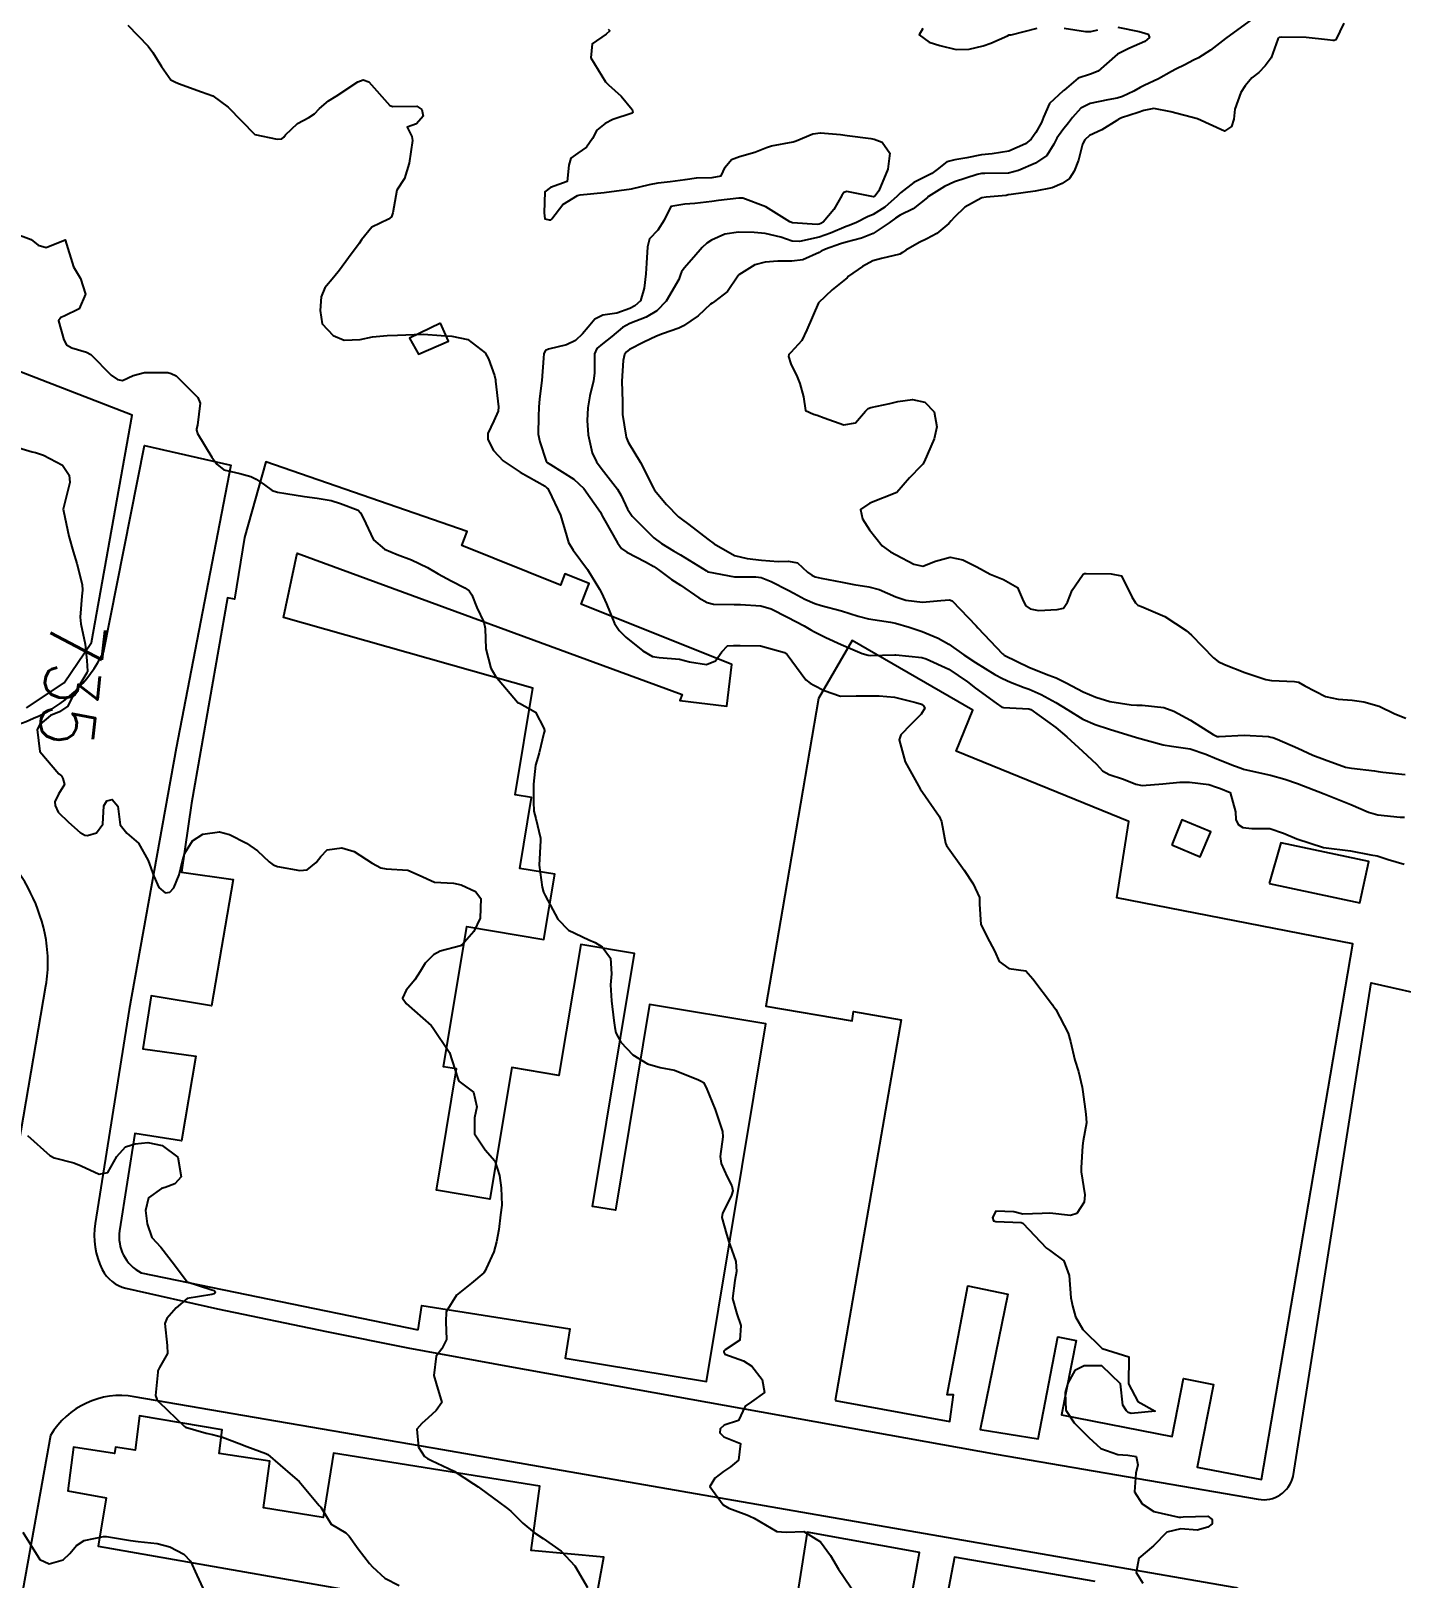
# Model space of a CAD drawing. Header units: metres. Extents: x 307586 to 320046, y 7427249 to 7434250.
# Drawn here: x 311066.8 to 311168.6, y 7432250.1 to 7432365 of the extents above; entities that cross this region are included whole.
import ezdxf
from ezdxf.enums import TextEntityAlignment as Align

# ---------------------------------------------------------------- set-up
doc = ezdxf.new("R2010")
doc.units = ezdxf.units.M
doc.header["$MEASUREMENT"] = 0
for name, color, linetype in [('Cotas', 45, 'Continuous'), ('Curvas de Nivel 1m', 11, 'Continuous'), ('Curvas de Nivel 5m', 15, 'Continuous'), ('Edificações', 30, 'Continuous'), ('Vias Primárias', 230, 'Continuous')]:
    doc.layers.add(name, color=color, linetype=linetype)
doc.styles.add('Style-STANDARD', font='STANDARD.shx')

msp = doc.modelspace()

# ---------------------------------------------------------------- linework, layer by layer
at = {"layer": 'Curvas de Nivel 1m', "flags": 128}
for points, elevation in [([(311074.03, 7432365.45), (311075.54, 7432363.91), (311075.89, 7432363.43), (311076.54, 7432362.4), (311077.22, 7432361.41), (311077.51, 7432361.26), (311077.79, 7432361.12), (311079.5, 7432360.51), (311080.33, 7432360.21), (311081.49, 7432359.36), (311083.46, 7432357.34), (311085.13, 7432356.99), (311085.46, 7432357.01), (311085.62, 7432357.15), (311085.75, 7432357.31), (311086.62, 7432358.16), (311087.48, 7432358.61), (311087.89, 7432358.88), (311088.26, 7432359.28), (311088.94, 7432359.84), (311089.5, 7432360.19), (311091.11, 7432361.25), (311091.51, 7432361.4), (311091.93, 7432361.24), (311093.5, 7432359.5), (311093.71, 7432359.43), (311095.5, 7432359.44), (311095.87, 7432359.19), (311095.96, 7432358.71), (311095.48, 7432358.14), (311094.78, 7432357.89), (311095.13, 7432357.2), (311095.17, 7432356.9), (311094.92, 7432355.2), (311094.57, 7432354.06), (311094.02, 7432353.21), (311093.72, 7432351.53), (311093.61, 7432351.22), (311093.39, 7432351.04), (311092.15, 7432350.46), (311091.38, 7432349.51), (311091.21, 7432349.24), (311090.42, 7432348.19), (311089.76, 7432347.26), (311089.34, 7432346.74), (311088.65, 7432345.95), (311088.38, 7432345.28), (311088.32, 7432344.27), (311088.46, 7432343.28), (311089.28, 7432342.4), (311090.09, 7432342.07), (311091.28, 7432342.12), (311092.2, 7432342.31), (311093.29, 7432342.41), (311094.06, 7432342.44), (311095.29, 7432342.49), (311095.98, 7432342.5), (311097.29, 7432342.4), (311098.1, 7432342.35), (311099.29, 7432342.12), (311100.57, 7432341.13), (311100.83, 7432340.69), (311101.26, 7432339.43), (311101.33, 7432339.12), (311101.34, 7432339.03), (311101.55, 7432337.12), (311101.53, 7432336.8), (311101.21, 7432336.07), (311100.77, 7432335.13), (311100.76, 7432334.69), (311101.19, 7432333.88), (311101.92, 7432333.11), (311103.17, 7432332.26), (311105.02, 7432331.21), (311105.15, 7432331.11), (311105.2, 7432331.07), (311105.31, 7432330.91), (311106.17, 7432329.06), (311106.62, 7432327.55), (311106.77, 7432327.05), (311107.1, 7432326.48), (311108.16, 7432325.04), (311109.07, 7432323.56), (311109.25, 7432323.21), (311109.34, 7432323.03), (311109.59, 7432322.49), (311110.18, 7432321.01), (311110.52, 7432320.5), (311111.02, 7432320.01), (311112.28, 7432318.99), (311113.01, 7432318.57), (311113.49, 7432318.49), (311115, 7432318.37), (311115.76, 7432318.18), (311117, 7432317.98), (311117.68, 7432318.24), (311118.16, 7432318.92), (311118.56, 7432319.37), (311119.02, 7432319.4), (311119.5, 7432319.39), (311121.02, 7432319.36), (311122.81, 7432318.86), (311123.01, 7432318.73), (311124.4, 7432316.84), (311124.72, 7432316.58), (311124.98, 7432316.44), (311125.75, 7432316.04), (311126.97, 7432315.63), (311128.13, 7432315.64), (311128.97, 7432315.65), (311129.84, 7432315.65), (311130.97, 7432315.54), (311132.56, 7432315.15), (311132.97, 7432315.04), (311133.14, 7432314.92), (311133.23, 7432314.74), (311132.96, 7432314.28), (311132.18, 7432313.52), (311131.44, 7432312.76), (311131.31, 7432312.38), (311131.77, 7432310.75), (311132.89, 7432308.74), (311134.29, 7432306.72), (311134.46, 7432306.32), (311134.76, 7432304.71), (311134.78, 7432304.65), (311134.84, 7432304.54), (311136.14, 7432302.7), (311136.81, 7432301.7), (311137.3, 7432300.68), (311137.3, 7432300.18), (311137.4, 7432298.68), (311138.03, 7432297.4), (311138.43, 7432296.67), (311138.74, 7432295.91), (311139.47, 7432295.4), (311140.73, 7432295.22), (311141.26, 7432294.63), (311142.7, 7432292.69), (311142.73, 7432292.65), (311142.76, 7432292.62), (311142.96, 7432292.35), (311143.87, 7432290.6), (311144.05, 7432289.98), (311144.37, 7432288.59), (311144.64, 7432287.74), (311144.92, 7432286.59), (311144.96, 7432286.24), (311145.2, 7432284.58), (311145.24, 7432283.94), (311145, 7432282.59), (311144.94, 7432282.22), (311144.83, 7432280.59), (311144.85, 7432280.29), (311145.12, 7432278.58), (311145.06, 7432278.05), (311144.51, 7432277.2), (311144.06, 7432277.05), (311142.51, 7432277.24), (311141.94, 7432277.2), (311140.51, 7432277.16), (311139.83, 7432277.33), (311138.51, 7432277.39), (311138.26, 7432276.91), (311138.34, 7432276.67), (311138.5, 7432276.62), (311140.39, 7432276.53), (311140.5, 7432276.48), (311142.27, 7432274.62), (311142.48, 7432274.48), (311143.56, 7432273.69), (311143.95, 7432272.6), (311144.08, 7432270.95), (311144.14, 7432270.59), (311144.19, 7432270.35), (311144.42, 7432269.52), (311144.97, 7432268.58), (311146.39, 7432267.17), (311148.38, 7432266.55), (311148.36, 7432264.55), (311149.05, 7432263.24), (311150.34, 7432262.52), (311148.55, 7432262.34), (311148.34, 7432262.43), (311148.21, 7432262.55), (311147.94, 7432262.96), (311147.76, 7432264.56), (311146.38, 7432265.9), (311145.06, 7432265.9), (311144.37, 7432265.54), (311143.85, 7432264.6), (311143.66, 7432263.91), (311143.71, 7432262.6), (311144.33, 7432261.66), (311145.41, 7432260.58), (311146.3, 7432259.76), (311147.56, 7432259.3), (311148.3, 7432259.26), (311148.92, 7432259.16), (311149.05, 7432258.54), (311148.89, 7432257.93), (311148.8, 7432256.54), (311149.36, 7432255.64), (311150.25, 7432255.07), (311152.09, 7432254.66), (311152.24, 7432254.65), (311152.41, 7432254.67), (311154.25, 7432254.72), (311154.58, 7432254.47), (311154.56, 7432254.15), (311154.24, 7432253.9), (311153.45, 7432253.7), (311152.24, 7432253.79), (311151.21, 7432253.54), (311150.22, 7432252.52), (311149.13, 7432251.62), (311148.92, 7432250.54), (311149.41, 7432249.75)], 733), ([(311109.7, 7432365.16), (311109.84, 7432365.03), (311109.56, 7432364.8), (311108.52, 7432364.08), (311108.43, 7432363.04), (311109.52, 7432361.26), (311109.74, 7432361.03), (311110.68, 7432360.19), (311111.49, 7432359.2), (311111.55, 7432359), (311111.53, 7432358.96), (311111.49, 7432358.93), (311110.06, 7432358.44), (311109.48, 7432358.16), (311108.86, 7432357.65), (311108.54, 7432357.04), (311108.11, 7432356.39), (311107.45, 7432355.96), (311106.93, 7432355.57), (311106.79, 7432355.06), (311106.65, 7432353.84), (311105.43, 7432353.41), (311105, 7432353.08), (311104.96, 7432351.51), (311105, 7432351.08), (311105.32, 7432350.99), (311105.39, 7432350.99), (311105.45, 7432351.01), (311105.52, 7432351.07), (311106.34, 7432352.13), (311107.42, 7432352.8), (311107.62, 7432352.85), (311109.42, 7432353.03), (311111.43, 7432353.3), (311112.78, 7432353.63), (311113.43, 7432353.75), (311114.3, 7432353.84), (311115.43, 7432354), (311116.27, 7432354.11), (311117.44, 7432354.14), (311118.1, 7432354.26), (311118.4, 7432354.92), (311118.88, 7432355.49), (311119.45, 7432355.71), (311120.59, 7432356.03), (311121.46, 7432356.38), (311121.83, 7432356.5), (311123.46, 7432356.79), (311123.68, 7432356.86), (311124.92, 7432357.39), (311125.47, 7432357.46), (311126.96, 7432357.33), (311127.47, 7432357.27), (311129.21, 7432357.05), (311129.47, 7432357), (311130.05, 7432356.78), (311130.63, 7432355.94), (311130.48, 7432354.77), (311129.8, 7432353.16), (311129.53, 7432352.79), (311129.48, 7432352.73), (311129.42, 7432352.71), (311128.92, 7432352.8), (311127.43, 7432353.11), (311127.2, 7432353.04), (311127.06, 7432352.81), (311126.47, 7432351.76), (311125.67, 7432350.83), (311125.5, 7432350.72), (311125.39, 7432350.69), (311125.22, 7432350.66), (311123.39, 7432350.79), (311123.2, 7432350.86), (311121.41, 7432351.96), (311119.72, 7432352.6), (311119.42, 7432352.62), (311117.91, 7432352.43), (311117.41, 7432352.37), (311116.15, 7432352.21), (311115.41, 7432352.17), (311114.37, 7432352), (311113.86, 7432350.97), (311113.39, 7432350.23), (311112.77, 7432349.6), (311112.63, 7432348.99), (311112.55, 7432347.79), (311112.5, 7432346.99), (311112.39, 7432345.93), (311112.1, 7432344.99), (311111.7, 7432344.62), (311111.32, 7432344.42), (311110.36, 7432344.06), (311109.31, 7432343.91), (311108.71, 7432343.63), (311108.22, 7432343.04), (311107.8, 7432342.54), (311107.29, 7432342.05), (311106.62, 7432341.72), (311105.28, 7432341.4), (311105.05, 7432341.3), (311104.93, 7432341.08), (311104.91, 7432340.72), (311104.78, 7432339.08), (311104.61, 7432337.7), (311104.56, 7432337.08), (311104.54, 7432336.4), (311104.51, 7432335.08), (311104.62, 7432334.51), (311105.11, 7432333.07), (311105.18, 7432332.98), (311105.42, 7432332.82), (311107.16, 7432331.73), (311107.91, 7432331.04), (311109.14, 7432329.28), (311109.22, 7432329.12), (311109.27, 7432329.03), (311109.47, 7432328.68), (311110.4, 7432327.01), (311110.69, 7432326.6), (311111.1, 7432326.31), (311112.48, 7432325.59), (311113.09, 7432325.25), (311113.25, 7432325.15), (311113.51, 7432324.97), (311114.4, 7432324.29), (311115.07, 7432323.87), (311116.43, 7432322.94), (311117.06, 7432322.57), (311117.52, 7432322.46), (311119.06, 7432322.44), (311119.53, 7432322.43), (311121.05, 7432322.34), (311121.82, 7432322.1), (311123.04, 7432321.49), (311124.26, 7432320.84), (311124.76, 7432320.56), (311125.03, 7432320.4), (311125.87, 7432319.98), (311127.02, 7432319.46), (311128.58, 7432318.79), (311129.01, 7432318.66), (311129.16, 7432318.64), (311131.01, 7432318.69), (311131.08, 7432318.69), (311133.01, 7432318.49), (311133.34, 7432318.41), (311135, 7432317.62), (311136.39, 7432316.7), (311136.98, 7432316.22), (311138.53, 7432315.11), (311138.96, 7432314.81), (311139.07, 7432314.78), (311140.96, 7432314.69), (311141.11, 7432314.64), (311142.95, 7432313.3), (311143.78, 7432312.61), (311144.93, 7432311.55), (311145.98, 7432310.58), (311146.42, 7432310.09), (311146.91, 7432309.81), (311147.99, 7432309.47), (311148.9, 7432309.09), (311149.36, 7432309), (311150.9, 7432309.11), (311152.17, 7432309.24), (311152.9, 7432309.25), (311154.32, 7432309.07), (311154.9, 7432308.87), (311155.19, 7432308.77), (311155.9, 7432308.46), (311156.3, 7432307.03), (311156.32, 7432306.46), (311156.5, 7432306.1), (311156.86, 7432305.88), (311157.51, 7432305.79), (311158.86, 7432305.81), (311159.88, 7432305.44), (311160.85, 7432305.04), (311162.84, 7432304.38), (311164.84, 7432304.13), (311166.36, 7432303.85), (311166.84, 7432303.76), (311167.65, 7432303.5), (311168.83, 7432303.16)], 732), ([(311147.57, 7432365.3), (311149.14, 7432364.98), (311149.57, 7432364.87), (311149.82, 7432364.8), (311149.92, 7432364.54), (311149.56, 7432364.24), (311148.39, 7432363.73), (311147.55, 7432363.31), (311146.73, 7432362.58), (311146.1, 7432362.03), (311145.53, 7432361.83), (311144.62, 7432361.52), (311143.57, 7432360.62), (311143.54, 7432360.59), (311143.51, 7432360.57), (311142.48, 7432359.65), (311142.05, 7432358.63), (311141.89, 7432358.23), (311141.48, 7432357.49), (311141.13, 7432356.99), (311140.71, 7432356.65), (311139.46, 7432356.1), (311138.22, 7432355.91), (311137.45, 7432355.84), (311136.35, 7432355.6), (311135.45, 7432355.46), (311134.87, 7432355.31), (311134.15, 7432354.73), (311133.74, 7432354.44), (311133.44, 7432354.3), (311132.41, 7432353.77), (311131.43, 7432353.01), (311131.17, 7432352.76), (311130.25, 7432351.94), (311129.4, 7432351.39), (311128.98, 7432351.22), (311128.15, 7432350.8), (311127.62, 7432350.58), (311127.39, 7432350.5), (311126.21, 7432350), (311125.38, 7432349.72), (311123.92, 7432349.39), (311123.38, 7432349.42), (311122.54, 7432349.71), (311121.38, 7432349.99), (311120.55, 7432350.06), (311119.38, 7432350.09), (311118.38, 7432349.93), (311117.38, 7432349.5), (311117.03, 7432349.28), (311116.68, 7432348.94), (311116.07, 7432348.23), (311115.35, 7432347.4), (311115.16, 7432347.13), (311115.09, 7432346.95), (311114.96, 7432346.57), (311114.02, 7432344.97), (311113.32, 7432344.25), (311112.52, 7432343.78), (311111.31, 7432343.29), (311110.78, 7432343.01), (311109.98, 7432342.33), (311109.28, 7432341.8), (311108.86, 7432341.45), (311108.69, 7432341.04), (311108.68, 7432339.61), (311108.62, 7432339.04), (311108.34, 7432337.93), (311108.2, 7432337.04), (311108.15, 7432336.1), (311108.22, 7432335.04), (311108.53, 7432333.7), (311108.83, 7432333.03), (311109.18, 7432332.56), (311110.41, 7432331.01), (311110.68, 7432330.54), (311111.14, 7432329.52), (311111.49, 7432329), (311113.11, 7432327.39), (311113.66, 7432326.97), (311114.57, 7432326.43), (311115.09, 7432326.13), (311117.01, 7432324.93), (311117.08, 7432324.89), (311117.14, 7432324.87), (311119.08, 7432324.48), (311120.68, 7432324.48), (311121.08, 7432324.44), (311121.81, 7432324.14), (311123.07, 7432323.5), (311123.49, 7432323.28), (311124.32, 7432322.84), (311125.06, 7432322.5), (311125.52, 7432322.36), (311127.05, 7432321.97), (311128.28, 7432321.56), (311129.04, 7432321.36), (311130.68, 7432321.13), (311131.04, 7432321.04), (311132.06, 7432320.75), (311133.03, 7432320.43), (311134.23, 7432319.93), (311135.02, 7432319.48), (311136.13, 7432318.7), (311137, 7432318.12), (311138.43, 7432317.23), (311138.99, 7432316.93), (311139.58, 7432316.66), (311140.61, 7432316.28), (311140.98, 7432316.14), (311141.86, 7432315.74), (311142.97, 7432315.15), (311143.84, 7432314.61), (311144.96, 7432313.92), (311145.89, 7432313.52), (311146.95, 7432313.17), (311148.94, 7432312.55), (311150.94, 7432312), (311151.54, 7432311.91), (311152.93, 7432311.71), (311154.09, 7432311.32), (311154.92, 7432310.97), (311156.22, 7432310.46), (311156.73, 7432310.27), (311156.91, 7432310.21), (311157.22, 7432310.14), (311158.91, 7432309.76), (311159.96, 7432309.47), (311160.9, 7432309.14), (311162.89, 7432308.38), (311164.88, 7432307.58), (311166.19, 7432307.02), (311166.87, 7432306.82), (311168.54, 7432306.64), (311168.87, 7432306.63)], 731), ([(311164.35, 7432365.6), (311163.75, 7432364.38), (311163.63, 7432364.31), (311163.56, 7432364.31), (311163.15, 7432364.38), (311161.56, 7432364.55), (311159.71, 7432364.57), (311159.56, 7432364.53), (311159.5, 7432364.49), (311159.45, 7432364.43), (311158.95, 7432363.03), (311158.52, 7432362.44), (311158.04, 7432361.94), (311157.53, 7432361.54), (311157.02, 7432360.96), (311156.69, 7432360.46), (311156.26, 7432359.22), (311156.17, 7432358.47), (311156.02, 7432357.94), (311155.48, 7432357.58), (311153.49, 7432358.5), (311151.5, 7432359.01), (311150.23, 7432359.27), (311149.5, 7432359.12), (311149.08, 7432358.98), (311147.83, 7432358.57), (311147.6, 7432358.46), (311147.49, 7432358.37), (311146.38, 7432357.69), (311145.47, 7432357.27), (311145.12, 7432356.95), (311144.95, 7432356.61), (311144.64, 7432355.42), (311144.32, 7432354.61), (311143.98, 7432354.07), (311143.43, 7432353.69), (311142.68, 7432353.38), (311141.43, 7432353.14), (311139.65, 7432352.89), (311139.42, 7432352.85), (311139.27, 7432352.82), (311137.79, 7432352.69), (311137.47, 7432352.64), (311137.42, 7432352.62), (311136.19, 7432351.93), (311135.4, 7432351.18), (311135.19, 7432350.92), (311135.01, 7432350.72), (311134.13, 7432349.99), (311133.38, 7432349.58), (311132.81, 7432349.31), (311131.81, 7432348.76), (311131.56, 7432348.57), (311131.37, 7432348.45), (311130, 7432348.14), (311129.36, 7432347.96), (311128.61, 7432347.54), (311127.57, 7432346.81), (311127.45, 7432346.7), (311127.34, 7432346.6), (311126.34, 7432345.81), (311125.32, 7432344.83), (311124.47, 7432342.84), (311124.09, 7432342.05), (311123.28, 7432341.16), (311123.13, 7432341), (311123.09, 7432340.86), (311123.27, 7432340.3), (311123.74, 7432339.33), (311123.94, 7432338.85), (311124.22, 7432337.86), (311124.36, 7432336.84), (311124.95, 7432336.56), (311125.22, 7432336.49), (311125.75, 7432336.3), (311127.21, 7432335.78), (311128.09, 7432335.93), (311128.82, 7432336.79), (311129.02, 7432337), (311129.23, 7432337.06), (311130.64, 7432337.36), (311131.23, 7432337.51), (311132.32, 7432337.66), (311133.23, 7432337.47), (311133.93, 7432336.73), (311134.11, 7432335.63), (311133.91, 7432334.73), (311133.19, 7432333.03), (311133.07, 7432332.86), (311132.95, 7432332.74), (311132.08, 7432331.84), (311131.15, 7432330.76), (311129.14, 7432329.95), (311128.44, 7432329.5), (311128.6, 7432328.8), (311129.12, 7432327.98), (311130.05, 7432326.78), (311130.67, 7432326.34), (311131.1, 7432326.11), (311132.4, 7432325.44), (311133.09, 7432325.29), (311134.02, 7432325.65), (311135.1, 7432325.94), (311136.04, 7432325.75), (311137.09, 7432325.22), (311138.09, 7432324.68), (311139.08, 7432324.29), (311140.12, 7432323.7), (311140.57, 7432322.65), (311140.74, 7432322.33), (311141.05, 7432322.1), (311141.68, 7432322), (311143.05, 7432322.06), (311143.53, 7432322.15), (311143.82, 7432322.61), (311144.18, 7432323.5), (311144.94, 7432324.6), (311145, 7432324.68), (311145.08, 7432324.73), (311145.22, 7432324.73), (311147.08, 7432324.71), (311147.84, 7432324.56), (311148.61, 7432323.01), (311148.88, 7432322.55), (311149.06, 7432322.38), (311149.32, 7432322.28), (311151.05, 7432321.53), (311152.63, 7432320.5), (311153.03, 7432320.16), (311154.66, 7432318.48), (311155.01, 7432318.2), (311155.5, 7432317.98), (311157, 7432317.38), (311158.55, 7432316.87), (311158.99, 7432316.79), (311160.69, 7432316.71), (311160.99, 7432316.66), (311161.46, 7432316.4), (311162.98, 7432315.61), (311163.94, 7432315.4), (311164.97, 7432315.34), (311165.84, 7432315.21), (311166.97, 7432314.88), (311168.14, 7432314.32), (311168.96, 7432314)], 729), ([(311133.09, 7432365.22), (311132.82, 7432364.75), (311133.56, 7432364.19), (311134.34, 7432363.95), (311135.55, 7432363.66), (311136.51, 7432363.67), (311137.56, 7432363.92), (311138.13, 7432364.11), (311139.36, 7432364.67), (311139.5, 7432364.73), (311139.56, 7432364.74), (311139.65, 7432364.75), (311141.57, 7432365.23)], 731), ([(311143.57, 7432365.24), (311145.17, 7432365), (311145.57, 7432364.98), (311146.08, 7432365.1)], 731), ([(311065.38, 7432350.09), (311066.86, 7432349.54), (311067.37, 7432349.11), (311067.95, 7432348.94), (311069.37, 7432349.51), (311069.99, 7432347.5), (311070.5, 7432346.65), (311070.88, 7432345.49), (311070.41, 7432344.39), (311069.3, 7432343.84), (311069.05, 7432343.76), (311068.89, 7432343.51), (311069.28, 7432342.1), (311069.48, 7432341.71), (311069.88, 7432341.5), (311070.96, 7432341.17), (311071.27, 7432340.99), (311072.8, 7432339.46), (311073.25, 7432339.15), (311073.63, 7432339.07), (311074.43, 7432339.44), (311075.26, 7432339.67), (311077.01, 7432339.66), (311077.25, 7432339.59), (311077.63, 7432339.41), (311079.23, 7432337.81), (311079.4, 7432337.39), (311079.21, 7432335.76), (311079.13, 7432335.47), (311079.12, 7432335.39), (311079.2, 7432335.14), (311080.26, 7432333.37), (311080.65, 7432332.85), (311081.16, 7432332.43), (311082.34, 7432332.17), (311083.16, 7432331.93), (311083.57, 7432331.74), (311084.18, 7432331.32), (311084.74, 7432330.9), (311085.15, 7432330.77), (311085.77, 7432330.68), (311087.14, 7432330.46), (311088.08, 7432330.34), (311089.14, 7432330.16), (311089.82, 7432329.94), (311091.13, 7432329.43), (311091.31, 7432329.24), (311091.5, 7432328.86), (311092.27, 7432327.23), (311093.1, 7432326.55), (311094.03, 7432326.15), (311095.09, 7432325.76), (311096.28, 7432325.18), (311097.08, 7432324.72), (311098.04, 7432324.19), (311099.07, 7432323.67), (311099.37, 7432323.45), (311099.57, 7432323.14), (311099.96, 7432322.22), (311100.48, 7432321.13), (311100.56, 7432320.66), (311100.63, 7432319.13), (311100.99, 7432317.71), (311101.35, 7432317.12), (311102.96, 7432315.17), (311103, 7432315.14), (311103.13, 7432315.1), (311104.32, 7432314.44), (311104.94, 7432313.24), (311104.99, 7432313.07), (311104.99, 7432313.03), (311104.94, 7432312.89), (311104.58, 7432311.41), (311104.48, 7432311.08), (311104.32, 7432310.49), (311104.17, 7432309.08), (311104.16, 7432307.79), (311104.19, 7432307.08), (311104.33, 7432306.55), (311104.67, 7432305.07), (311104.67, 7432304.9), (311104.58, 7432303.07), (311104.8, 7432301.44), (311104.91, 7432301.07), (311105.03, 7432300.83), (311105.98, 7432299.06), (311106.76, 7432298.24), (311108.26, 7432297.53), (311108.75, 7432297.34), (311109.25, 7432297.02), (311109.88, 7432296.16), (311109.96, 7432295.01), (311109.89, 7432294.19), (311109.95, 7432293.01), (311110.14, 7432291.55), (311110.19, 7432291.01), (311110.28, 7432290.62), (311110.66, 7432289.94), (311111.53, 7432288.99), (311112.64, 7432288.31), (311113.56, 7432288.04), (311114.64, 7432287.84), (311116.42, 7432287.14), (311116.62, 7432287.04), (311116.79, 7432286.93), (311116.99, 7432286.56), (311117.65, 7432284.92), (311118.21, 7432283.29), (311118.23, 7432282.91), (311118.02, 7432281.45), (311118.09, 7432280.91), (311118.54, 7432279.94), (311118.9, 7432279.27), (311118.96, 7432278.9), (311118.88, 7432278.56), (311118.52, 7432277.84), (311118.2, 7432277.22), (311118.16, 7432276.91), (311118.49, 7432275.67), (311118.68, 7432275.1), (311118.75, 7432274.91), (311119.2, 7432273.63), (311119.24, 7432272.9), (311119.11, 7432272.24), (311118.95, 7432270.9), (311119.27, 7432269.75), (311119.55, 7432268.89), (311119.49, 7432267.8), (311118.39, 7432267.08), (311118.31, 7432266.99), (311118.3, 7432266.91), (311118.38, 7432266.77), (311119.75, 7432266.26), (311120.37, 7432265.86), (311121.15, 7432264.87), (311121.33, 7432263.9), (311120.35, 7432263.21), (311119.89, 7432262.89), (311119.38, 7432261.84), (311118.32, 7432261.49), (311118.02, 7432261.21), (311118.01, 7432260.91), (311118.31, 7432260.63), (311119.54, 7432260.12), (311119.4, 7432258.89), (311118.79, 7432258.39), (311118.28, 7432258.04), (311117.64, 7432257.55), (311117.27, 7432256.92), (311118.25, 7432255.58), (311118.66, 7432255.32), (311119.8, 7432254.89), (311120.14, 7432254.77), (311120.24, 7432254.74), (311120.55, 7432254.57), (311122.23, 7432253.58), (311122.92, 7432253.54), (311124.23, 7432253.58), (311125.47, 7432252.82), (311126.21, 7432251.81), (311126.82, 7432250.8), (311128.17, 7432248.79)], 734), ([(311066.58, 7432283.01), (311068.24, 7432281.51), (311068.55, 7432281.35), (311070.02, 7432280.96), (311070.55, 7432280.75), (311071.89, 7432280.12), (311072.54, 7432280.24), (311073.22, 7432281.45), (311073.85, 7432282.15), (311074.57, 7432282.39), (311075.51, 7432282.48), (311076.57, 7432282.26), (311077.74, 7432281.4), (311078, 7432279.93), (311077.52, 7432279.4), (311076.8, 7432279.13), (311076.53, 7432279.05), (311075.57, 7432278.37), (311075.33, 7432277.42), (311075.47, 7432276.45), (311075.82, 7432275.42), (311076.48, 7432274.7), (311077.49, 7432273.4), (311078.44, 7432272.12), (311080.27, 7432271.53), (311080.43, 7432271.48), (311080.53, 7432271.36), (311080.5, 7432271.29), (311080.43, 7432271.25), (311080.26, 7432271.19), (311078.43, 7432270.9), (311077.61, 7432270.21), (311076.93, 7432269.4), (311076.78, 7432269.03), (311076.96, 7432267.4), (311076.98, 7432266.8), (311076.37, 7432265.77), (311076.26, 7432265.51), (311076.25, 7432265.41), (311076.08, 7432263.68), (311076.17, 7432263.41), (311076.34, 7432263.21), (311078.24, 7432261.39), (311078.31, 7432261.34), (311079.84, 7432260.9), (311080.31, 7432260.79), (311081.06, 7432260.6), (311082.3, 7432260.12), (311082.86, 7432259.9), (311084.29, 7432259.39), (311084.43, 7432259.31), (311086.27, 7432257.72), (311086.75, 7432257.29), (311088.25, 7432255.52), (311088.36, 7432255.39), (311088.45, 7432255.27), (311089.12, 7432254.14), (311090.23, 7432253.5), (311090.47, 7432253.24), (311091.13, 7432252.31), (311091.98, 7432251.22), (311092.19, 7432250.97), (311093.11, 7432250.13), (311094.18, 7432249.57)], 736), ([(311066.22, 7432253.53), (311067.49, 7432251.52), (311068.19, 7432251.18), (311069.23, 7432251.49), (311069.73, 7432251.96), (311070.21, 7432252.54), (311070.78, 7432252.91), (311072.22, 7432253.23), (311072.45, 7432253.22), (311074.22, 7432252.93), (311074.79, 7432252.85), (311076.21, 7432252.69), (311077.16, 7432252.45), (311078.2, 7432251.91), (311078.68, 7432251.38), (311079.15, 7432250.35), (311079.59, 7432249.37)], 737)]:
    msp.add_lwpolyline(points, dxfattribs=dict(at, elevation=elevation))
at = {"layer": 'Curvas de Nivel 5m', "flags": 128}
for points, elevation in [([(311157.58, 7432365.94), (311155.56, 7432364.48), (311154.44, 7432363.6), (311153.55, 7432363.04), (311153.19, 7432362.86), (311152.54, 7432362.51), (311151.87, 7432362.18), (311151.54, 7432362.02), (311150.58, 7432361.48), (311149.52, 7432360.97), (311149.23, 7432360.84), (311148.75, 7432360.56), (311147.91, 7432360.17), (311147.51, 7432360.04), (311146.83, 7432359.91), (311145.5, 7432359.64), (311144.81, 7432359.29), (311144.2, 7432358.61), (311143.9, 7432358.21), (311143.48, 7432357.69), (311143.03, 7432357.07), (311142.81, 7432356.63), (311142.3, 7432355.79), (311141.45, 7432355.21), (311140.18, 7432354.66), (311139.44, 7432354.47), (311137.68, 7432354.45), (311137.44, 7432354.44), (311137.11, 7432354.37), (311135.43, 7432353.82), (311134.69, 7432353.47), (311133.5, 7432352.74), (311133.45, 7432352.71), (311133.42, 7432352.67), (311132.35, 7432351.81), (311131.4, 7432351.35), (311131.04, 7432351.13), (311130.59, 7432350.77), (311129.38, 7432349.99), (311128.53, 7432349.65), (311127.38, 7432349.35), (311126.96, 7432349.23), (311125.86, 7432348.83), (311125.53, 7432348.67), (311125.37, 7432348.58), (311124.17, 7432348.04), (311123.36, 7432347.92), (311122.3, 7432347.93), (311121.36, 7432347.86), (311120.59, 7432347.66), (311119.42, 7432346.91), (311119.34, 7432346.81), (311118.57, 7432345.68), (311117.61, 7432344.93), (311117.43, 7432344.82), (311117.32, 7432344.74), (311116.39, 7432343.86), (311115.3, 7432343.13), (311114.95, 7432342.96), (311113.74, 7432342.53), (311113.29, 7432342.37), (311112.35, 7432341.92), (311111.28, 7432341.36), (311111.07, 7432341.21), (311110.91, 7432341.01), (311110.81, 7432340.55), (311110.71, 7432339.01), (311110.76, 7432337.48), (311110.76, 7432337.01), (311110.77, 7432336.55), (311111.01, 7432335), (311111.05, 7432334.85), (311111.2, 7432334.5), (311112.11, 7432332.99), (311113.07, 7432331.07), (311113.12, 7432330.98), (311113.15, 7432330.93), (311114.04, 7432329.86), (311114.93, 7432328.95), (311115.13, 7432328.79), (311115.69, 7432328.38), (311117.11, 7432327.28), (311117.59, 7432326.93), (311119.09, 7432326.08), (311120.03, 7432325.84), (311121.09, 7432325.73), (311122.33, 7432325.63), (311123.09, 7432325.66), (311123.76, 7432325.52), (311124.51, 7432324.84), (311124.84, 7432324.6), (311125.08, 7432324.49), (311125.53, 7432324.38), (311127.08, 7432324.08), (311127.95, 7432323.93), (311129.07, 7432323.75), (311129.83, 7432323.54), (311131.07, 7432323.01), (311131.82, 7432322.75), (311133.06, 7432322.6), (311134.41, 7432322.72), (311135.06, 7432322.79), (311135.26, 7432322.71), (311137.04, 7432320.84), (311137.17, 7432320.69), (311139.01, 7432318.77), (311139.06, 7432318.71), (311139.12, 7432318.67), (311141, 7432317.76), (311142.43, 7432317.19), (311142.99, 7432316.98), (311143.72, 7432316.61), (311144.98, 7432315.95), (311145.94, 7432315.56), (311146.97, 7432315.24), (311148.55, 7432314.97), (311148.97, 7432314.95), (311149.37, 7432314.95), (311150.97, 7432314.78), (311151.72, 7432314.51), (311152.96, 7432313.84), (311154.64, 7432312.79), (311154.94, 7432312.63), (311155.09, 7432312.62), (311156.95, 7432312.73), (311158.76, 7432312.62), (311158.94, 7432312.59), (311159.07, 7432312.55), (311159.39, 7432312.42), (311160.93, 7432311.76), (311162.06, 7432311.25), (311162.92, 7432310.91), (311164.48, 7432310.36), (311164.91, 7432310.28), (311166.64, 7432310.07), (311166.91, 7432310.03), (311167.25, 7432309.98), (311168.91, 7432309.82)], 730), ([(311065.18, 7432334.28), (311066.93, 7432333.78), (311067.18, 7432333.71), (311067.77, 7432333.52), (311069.17, 7432332.78), (311069.68, 7432332.03), (311069.72, 7432331.5), (311069.24, 7432329.61), (311069.22, 7432329.51), (311069.24, 7432329.4), (311069.64, 7432327.5), (311069.96, 7432326.37), (311070.24, 7432325.49), (311070.63, 7432323.92), (311070.66, 7432323.49), (311070.61, 7432323.05), (311070.48, 7432321.49), (311070.53, 7432320.99), (311070.86, 7432319.48), (311070.99, 7432318.27), (311071.04, 7432317.48), (311071.03, 7432317.44), (311070.98, 7432317.37), (311069.88, 7432315.5), (311069.57, 7432314.89), (311068.95, 7432314.46), (311068.28, 7432314.18), (311067.49, 7432313.52), (311067.3, 7432313.15), (311067.5, 7432311.52), (311068.9, 7432309.87), (311069.09, 7432309.7), (311069.21, 7432309.51), (311069.33, 7432309.06), (311068.88, 7432308.34), (311068.61, 7432307.77), (311068.64, 7432307.51), (311068.86, 7432307), (311069.61, 7432306.26), (311070.49, 7432305.49), (311070.84, 7432305.31), (311071.03, 7432305.29), (311071.7, 7432305.47), (311072.18, 7432306.13), (311072.24, 7432307.47), (311072.47, 7432307.86), (311072.87, 7432307.96), (311073.29, 7432307.45), (311073.46, 7432306.06), (311073.96, 7432305.44), (311074.83, 7432304.72), (311075.54, 7432303.42), (311075.95, 7432302.27), (311076.33, 7432301.41), (311076.79, 7432301.02), (311077.14, 7432301.06), (311077.44, 7432301.4), (311077.84, 7432302.36), (311078.09, 7432303.4), (311078.26, 7432303.96), (311078.84, 7432304.88), (311079.6, 7432305.38), (311080.84, 7432305.56), (311081.57, 7432305.35), (311082.84, 7432304.7), (311083.66, 7432304.15), (311084.52, 7432303.31), (311084.82, 7432303.1), (311085.14, 7432302.98), (311086.81, 7432302.67), (311087.36, 7432302.74), (311088.01, 7432303.28), (311088.37, 7432303.73), (311088.83, 7432304.21), (311089.93, 7432304.35), (311090.83, 7432304.08), (311092.18, 7432303.23), (311092.82, 7432302.88), (311093.22, 7432302.81), (311094.82, 7432302.7), (311095.67, 7432302.32), (311096.8, 7432301.82), (311098.22, 7432301.74), (311098.8, 7432301.62), (311099.86, 7432301.13), (311100.25, 7432300.59), (311100.19, 7432299.13), (311099.74, 7432298.15), (311098.87, 7432297.15), (311098.74, 7432297.08), (311097.22, 7432296.68), (311096.74, 7432296.42), (311096.11, 7432295.79), (311095.74, 7432295.18), (311095.35, 7432294.55), (311094.71, 7432293.79), (311094.44, 7432293.19), (311094.7, 7432292.81), (311096.56, 7432291.17), (311096.67, 7432291.05), (311097.93, 7432289.16), (311098.55, 7432287.22), (311098.57, 7432287.15), (311098.62, 7432287.04), (311099.7, 7432286.22), (311099.94, 7432285.13), (311099.77, 7432284.31), (311099.77, 7432283.13), (311100.57, 7432281.94), (311101.29, 7432281.11), (311101.63, 7432280.02), (311101.76, 7432279.11), (311101.8, 7432277.83), (311101.72, 7432277.11), (311101.58, 7432276.02), (311101.41, 7432275.11), (311101.21, 7432274.37), (311100.65, 7432273.12), (311100.59, 7432272.99), (311100.46, 7432272.79), (311099.56, 7432272.02), (311098.43, 7432271.15), (311097.67, 7432269.9), (311097.64, 7432269.16), (311097.7, 7432267.85), (311097.35, 7432267.16), (311096.93, 7432266.61), (311096.76, 7432265.17), (311096.93, 7432264.59), (311097.35, 7432263.16), (311096.92, 7432262.57), (311096.33, 7432262.03), (311095.87, 7432261.62), (311095.49, 7432261.18), (311095.63, 7432259.84), (311096.07, 7432259.17), (311096.29, 7432259.01), (311096.59, 7432258.87), (311098.28, 7432258.06), (311099.71, 7432257.13), (311100.04, 7432256.9), (311100.26, 7432256.76), (311101.55, 7432255.8), (311102.24, 7432255.3), (311102.36, 7432255.21), (311102.48, 7432255.1), (311103.36, 7432254.21), (311104.23, 7432253.49), (311104.88, 7432253.06), (311106.21, 7432252.14), (311107.22, 7432251.04), (311108.18, 7432249.42)], 735)]:
    msp.add_lwpolyline(points, dxfattribs=dict(at, elevation=elevation))
at = {"layer": 'Edificações'}
for points in [[(311097.25, 7432343.33), (311094.95, 7432342.22), (311095.62, 7432341.03), (311097.84, 7432342)], [(311126.57, 7432263.32), (311135.08, 7432261.77), (311135.35, 7432263.73), (311134.88, 7432263.73), (311136.43, 7432271.83), (311139.4, 7432271.22), (311137.35, 7432261.17), (311141.64, 7432260.48), (311143.12, 7432268.04), (311144.48, 7432267.78), (311143.39, 7432262.26), (311151.6, 7432260.65), (311152.44, 7432264.95), (311154.67, 7432264.51), (311153.46, 7432258.37), (311158.24, 7432257.44), (311165.01, 7432297.24), (311147.49, 7432300.65), (311148.39, 7432306.32), (311135.56, 7432311.55), (311136.79, 7432314.58), (311127.82, 7432319.76), (311125.34, 7432315.46), (311122.66, 7432299.81), (311121.42, 7432292.61), (311127.82, 7432291.51), (311127.94, 7432292.21), (311131.48, 7432291.6)], [(311151.58, 7432304.58), (311153.69, 7432303.69), (311154.47, 7432305.55), (311152.33, 7432306.44)], [(311158.81, 7432301.71), (311165.55, 7432300.28), (311166.2, 7432303.35), (311159.66, 7432304.74)]]:
    msp.add_lwpolyline(points, close=True, dxfattribs=at)
for points in [[(311066.51, 7432314.77), (311069.3, 7432316.61), (311071.34, 7432319.6), (311074.35, 7432336.49), (311060.91, 7432341.7)], [(311104.63, 7432225.7), (311109.39, 7432251.68), (311103.99, 7432252.19), (311104.63, 7432256.95), (311089.31, 7432259.4), (311088.53, 7432254.62), (311084.1, 7432255.34), (311084.58, 7432258.81), (311080.8, 7432259.37), (311081.04, 7432261.14), (311074.9, 7432262.19), (311074.57, 7432259.62), (311073.12, 7432259.86), (311073.04, 7432259.37), (311069.98, 7432259.86), (311069.58, 7432256.61), (311072.41, 7432256.09), (311071.82, 7432252.51), (311102.6, 7432247.11)], [(311131.07, 7432242.31), (311132.84, 7432252.03), (311124.48, 7432253.55), (311123.27, 7432245.84)], [(311145.89, 7432249.87), (311135.44, 7432251.68), (311133.58, 7432241.99)]]:
    msp.add_lwpolyline(points, dxfattribs=at)
msp.add_lwpolyline([(311095.59, 7432268.56), (311095.87, 7432270.37), (311106.87, 7432268.65), (311106.51, 7432266.47), (311117.02, 7432264.72), (311121.43, 7432291.29), (311112.78, 7432292.73), (311110.24, 7432277.45), (311108.55, 7432277.73), (311111.66, 7432296.51), (311107.67, 7432297.18), (311106.05, 7432287.46), (311102.54, 7432288.05), (311100.92, 7432278.28), (311096.95, 7432278.94), (311098.44, 7432287.94), (311097.47, 7432288.1), (311099.2, 7432298.51), (311104.93, 7432297.55), (311105.74, 7432302.4), (311103.14, 7432302.83), (311104.02, 7432308.1), (311102.8, 7432308.3), (311104.11, 7432316.23), (311085.6, 7432321.46), (311086.61, 7432326.25), (311115.2, 7432315.75), (311115.03, 7432315.3), (311118.52, 7432314.88), (311118.89, 7432317.97), (311107.69, 7432322.46), (311108.08, 7432323.43), (311108.3, 7432323.99), (311106.5, 7432324.71), (311106.17, 7432323.88), (311098.83, 7432326.82), (311099.24, 7432327.85), (311084.28, 7432333.03), (311082.7, 7432327.4), (311081.95, 7432322.82), (311081.42, 7432322.93), (311078.76, 7432307.68), (311078.01, 7432302.55), (311081.85, 7432302.01), (311080.25, 7432292.64), (311075.77, 7432293.37), (311075.13, 7432289.43), (311079.07, 7432288.89), (311078.01, 7432282.61), (311074.55, 7432283.14), (311073.42, 7432275.93, 0.325046), (311075.02, 7432272.8), (311082.84, 7432271.18)], format="xyb", close=True, dxfattribs=at)
at = {"layer": 'Vias Primárias'}
for points in [[(311064.81, 7432313.14, 0.016132), (311067.02, 7432313.98, 0.182073), (311072.21, 7432318.87), (311075.27, 7432334.23), (311081.68, 7432332.78), (311077.63, 7432311.77), (311074.12, 7432292.36), (311071.6, 7432276.47, 0.157261), (311072.13, 7432273.04, 0.223965), (311073.89, 7432271.66), (311080.7, 7432270.13), (311088.79, 7432268.45), (311094.82, 7432267.23), (311102.38, 7432265.85), (311138.53, 7432259.32), (311157.99, 7432255.98, 0.390143), (311160.59, 7432257.67), (311166.38, 7432294.34), (311176.03, 7432292.17)], [(311065.19, 7432277.99), (311067.94, 7432294.11, 0.095157), (311067.86, 7432298.02, 0.14424), (311064.42, 7432304.35, 0.122247)]]:
    msp.add_lwpolyline(points, format="xyb", dxfattribs=at)
msp.add_lwpolyline([(311156.36, 7432249.4), (311127.43, 7432254.42), (311097.43, 7432259.66), (311074.51, 7432263.6, 0.31189), (311068.29, 7432260.72), (311064.7, 7432240.7), (311059.63, 7432211.92), (311056.82, 7432196.35), (311053.94, 7432180.96), (311051.75, 7432167.4), (311049.13, 7432152.44, 0.028584), (311048.78, 7432149.46, 0.177259), (311050.35, 7432144.22, 0.178419), (311053.59, 7432142.12), (311076.59, 7432137.83), (311112.01, 7432131.54), (311130.73, 7432128.39, 0.237249), (311136.68, 7432130.22, 0.172646), (311137.91, 7432132.67), (311144.38, 7432169.04), (311148.05, 7432190.65), (311152.86, 7432218.2), (311157.58, 7432247.18, 0.345208)], format="xyb", close=True, dxfattribs=at)

# ---------------------------------------------------------------- texts
at = {"layer": 'Cotas', "style": 'Style-STANDARD'}
msp.add_text('735', height=4, rotation=263.6455, dxfattribs=at).set_placement((311069.88, 7432316.53, 735), align=Align.MIDDLE_CENTER)

doc.saveas('drawing.dxf')
